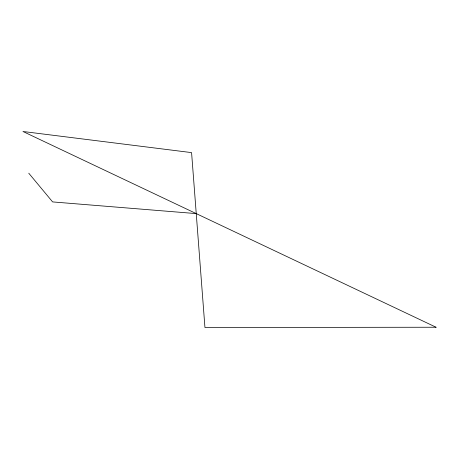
<?xml version="1.0" encoding="UTF-8"?>
<svg xmlns="http://www.w3.org/2000/svg" width="459" height="459" viewBox="0 0 459 459"><rect width="100%" height="100%" fill="white"/><g stroke="black" fill="none" stroke-linecap="round" stroke-linejoin="round"><path stroke-width="0.69" d="M196.24 213.607L52.613 201.914L28.756 173.198M436.05 327.238L204.949 327.508L191.581 152.612L22.95 131.492L436.05 327.238"/></g></svg>
